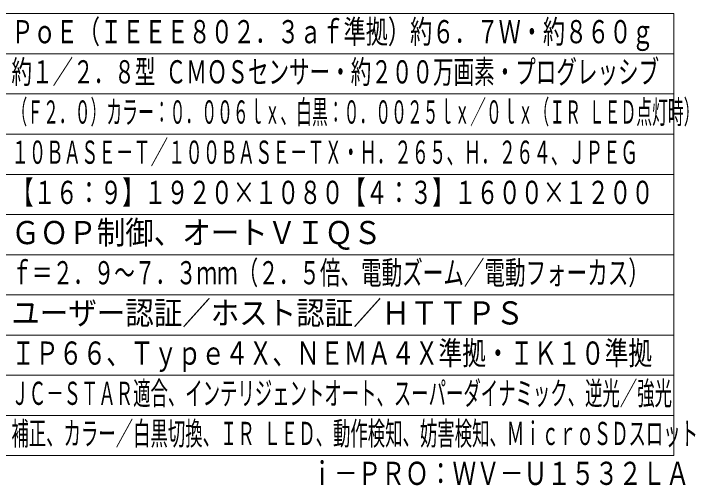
# Model space of a CAD drawing. Units: millimetres on the paper. Extents: x -62 to 65, y -58 to 59.
# Drawn here: x -19.7 to 65.2, y -58.3 to 0.4 of the extents above; entities that cross this region are included whole.
import ezdxf
from ezdxf.enums import TextEntityAlignment as Align

# ---------------------------------------------------------------- set-up
doc = ezdxf.new("R2010")
doc.units = ezdxf.units.MM
doc.layers.add('0-0_MOJI1', color=7, linetype='Continuous')
doc.layers.add('0-5_相当品', color=4, linetype='Continuous')
doc.layers.add('0-1_WAKU', color=4, linetype='Continuous', lineweight=9)
doc.styles.add('ＭＳ ゴシック', font='')
doc.styles.get('ＭＳ ゴシック').set_extended_font_data('MS Gothic')

msp = doc.modelspace()

# ---------------------------------------------------------------- linework, layer by layer
at = {"layer": '0-1_WAKU', "color": 3}
for p, q in [((-62.5, 0.382), (62.5, 0.382)), ((62.5, -54.618), (62.5, 0.382)), ((-62.5, -54.618), (62.5, -54.618))]:
    msp.add_line(p, q, dxfattribs=at)
at = {"layer": '0-1_WAKU'}
for p, q in [((-62.5, -4.618), (62.5, -4.618)), ((-62.5, -9.618), (62.5, -9.618)), ((-62.5, -14.618), (62.5, -14.618)), ((62.5, -19.618), (-62.5, -19.618)), ((62.5, -24.618), (-62.5, -24.618)), ((62.5, -29.618), (-62.5, -29.618)), ((-62.5, -34.618), (62.5, -34.618)), ((-62.5, -39.618), (62.5, -39.618)), ((-62.5, -44.618), (62.5, -44.618)), ((-62.5, -49.618), (62.5, -49.618))]:
    msp.add_line(p, q, dxfattribs=at)

# ---------------------------------------------------------------- texts
at = {"layer": '0-0_MOJI1', "style": 'ＭＳ ゴシック'}
for s, height, width, p in [('ＰｏＥ（ＩＥＥＥ８０２．３ａｆ準拠）約６．７Ｗ・約８６０ｇ', 2.889, 0.7, (-20, -4.173)), ('約１／２．８型 ＣＭＯＳセンサー・約２００万画素・プログレッシブ', 2.889, 0.65, (-20, -9.173)), ('（Ｆ２．０）カラー：０．００６ｌｘ、白黒：０．００２５ｌｘ／０ｌｘ（ＩＲ ＬＥＤ点灯時）', 2.889, 0.5, (-20, -14.173)), ('１０ＢＡＳＥ－Ｔ／１００ＢＡＳＥ－ＴＸ・Ｈ．２６５、Ｈ．２６４、ＪＰＥＧ', 2.889, 0.55, (-20, -19.173)), ('【１６：９】１９２０×１０８０【４：３】１６００×１２００', 2.889, 0.7, (-20, -24.173)), ('ＧＯＰ制御、オートＶＩＱＳ', 2.889, 0.9, (-20, -29.173)), ('ｆ＝２．９～７．３ｍｍ（２．５倍、電動ズーム／電動フォーカス）', 2.889, 0.65, (-20, -34.173)), ('ユーザー認証／ホスト認証／ＨＴＴＰＳ', 2.889, 0.9, (-20, -39.173)), ('ＩＰ６６、Ｔｙｐｅ４Ｘ、ＮＥＭＡ４Ｘ準拠・ＩＫ１０準拠', 2.889, 0.75, (-20, -44.173)), ('ＪＣ－ＳＴＡＲ適合、インテリジェントオート、スーパーダイナミック、逆光／強光', 2.886, 0.55, (-20, -49.173)), ('補正、カラー／白黒切換、ＩＲ ＬＥＤ、動作検知、妨害検知、ＭｉｃｒｏＳＤスロット', 2.886, 0.55, (-20, -54.173))]:
    msp.add_text(s, height=height, dxfattribs=dict(at, width=width)).set_placement(p, align=Align.BOTTOM_LEFT)
at = {"layer": '0-5_相当品', "style": 'ＭＳ ゴシック', "width": 0.75}
msp.add_text('ｉ－ＰＲＯ：ＷＶ－Ｕ１５３２ＬＡ', height=2.886, dxfattribs=at).set_placement((17.22, -59.137), align=Align.BOTTOM_LEFT)

doc.saveas('drawing.dxf')
